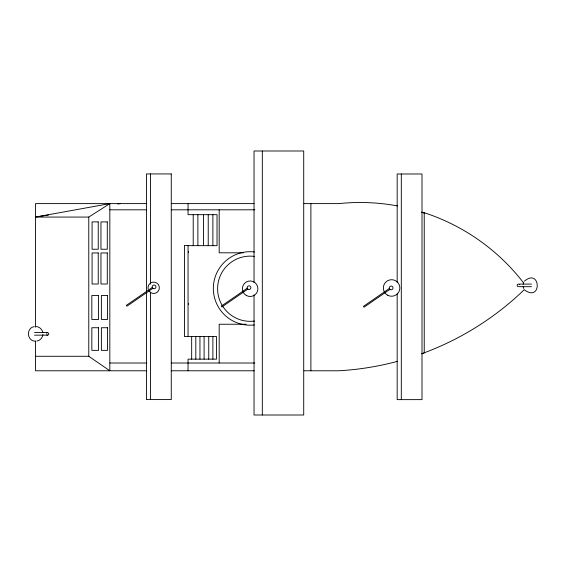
<?xml version="1.0" encoding="UTF-8"?>
<svg xmlns="http://www.w3.org/2000/svg" width="566" height="566" viewBox="0 0 566 566"><rect width="100%" height="100%" fill="white"/><g stroke="black" fill="none" stroke-linecap="round" stroke-linejoin="round"><path stroke-width="0.85" d="M42.931 334.513C42.62 337.746 40.073 340.52 36.875 341.093M523.21 284.118L523.486 282.866M46.433 333.218C47.94 330.976 50.247 334.973 47.558 335.157L34.519 335.157M524.378 281.168C540.714 267.47 542.157 302.414 524.746 290.103M109.825 203.611L35.524 217.068L88.777 217.068L109.825 203.611L109.825 370.78L88.777 356.283L35.524 356.283M34.356 326.617C26.149 327.672 26.694 340.803 34.958 341.171M421.896 353.764L424.238 353.043L424.238 212.823M35.524 217.068L48.506 215.009M117.749 204.022L120.346 203.611M146.736 203.611L35.524 203.611L35.524 327.212M171.342 203.611L254.092 203.611M304.069 203.611L338.822 203.611A206.3 206.3 0 0 1 397.544 205.918M109.825 209.809L146.736 209.809M171.349 209.809L254.813 209.809M188.046 245.665L217.026 245.665L217.026 214.67L188.046 214.67L188.046 203.611M243.514 252.804L219.184 252.804L219.184 209.809M519.383 284.097L531.481 284.097M519.383 286.686L531.481 286.686M246.125 324.24L219.184 324.24L219.184 363.011M34.519 332.567L47.558 332.567M109.825 363.011L146.736 363.011M171.349 363.011L254.813 363.011M146.736 370.78L35.524 370.78L35.524 340.859M171.342 370.78L254.275 370.78M304.069 370.78L338.822 370.78A290.832 290.832 0 0 0 397.544 361.341M47.558 335.157L46.638 334.775M36.274 326.54C39.507 326.851 42.28 329.405 42.853 332.596M421.741 212.087L427.28 213.729A206.3 206.3 0 0 1 523.741 283.092M421.896 212.307L424.238 213.071M523.147 286.658L523.72 288.483M401.308 173.988L401.308 399.631M397.169 282.399L397.169 173.988L422.01 173.988L422.01 399.631L397.169 399.631L397.169 293.86M310.89 203.611L310.89 370.78M262.32 150.995L262.32 415.005M254.035 282.561L254.035 150.995L303.716 150.995L303.716 415.005L254.035 415.005L254.035 294.921M212.887 214.67L212.887 245.665M212.887 336.522L212.887 359.148M208.748 336.522L208.748 359.148M208.231 214.67L208.231 245.665M204.093 336.522L204.093 359.148M203.569 214.67L203.569 245.665M199.947 336.522L199.947 359.148M197.881 214.67L197.881 245.665M195.808 336.522L195.808 359.148M193.218 214.67L193.218 245.665M191.669 336.522L191.669 359.148M188.563 251.269L188.563 252.309M188.563 303.539L188.563 304.572M188.046 336.522L188.046 245.439L184.424 245.439L184.424 336.522L216.509 336.522L216.509 359.148L188.046 359.148L188.046 370.78M150.563 173.939L150.563 284.118M150.563 292.049L150.563 399.582M88.777 217.068L88.777 356.283M524.307 289.643A290.832 290.832 0 0 1 421.769 353.708M148.172 289.268A5.695 5.695 0 0 1 154.66 282.193A5.695 5.695 0 0 1 158.331 291.058A5.695 5.695 0 0 1 148.738 290.641M254.375 324.941A36.748 36.748 0 0 1 213.332 288.391A36.748 36.748 0 0 1 254.495 251.976M254.566 321.042A32.602 32.602 0 0 1 217.599 288.837A32.602 32.602 0 0 1 254.353 256.391M518.781 286.644A1.295 1.295 0 0 1 517.197 285.059A1.295 1.295 0 0 1 519.362 284.479M152.289 287.457L126.388 305.322L126.982 306.171L152.877 288.306A1.861 1.861 0 0 0 155.919 287.224A1.861 1.861 0 0 0 153.464 285.13A1.861 1.861 0 0 0 152.877 288.306L152.289 287.457M247.236 288.25L221.334 306.114L221.922 306.97L247.823 289.099A1.861 1.861 0 0 0 250.858 288.016A1.861 1.861 0 0 0 248.403 285.929A1.861 1.861 0 0 0 247.823 289.099L247.236 288.25M389.337 288.497L363.443 306.369L364.03 307.218L389.924 289.353A1.861 1.861 0 0 0 392.967 288.271A1.861 1.861 0 0 0 390.512 286.177A1.861 1.861 0 0 0 389.924 289.353L389.337 288.497M171.265 173.939L146.424 173.939L146.424 399.582L171.265 399.582L171.265 173.939M98.236 221.9L92.081 221.9L92.081 249.238L98.236 249.238L98.236 221.9M107.285 221.9L100.967 221.9L100.967 249.238L107.285 249.238L107.285 221.9M98.236 252.952L92.081 252.952L92.081 284.005L98.236 284.005L98.236 252.952M107.285 252.952L100.967 252.952L100.967 284.005L107.285 284.005L107.285 252.952M98.562 295.494L91.841 295.494L91.841 319.429L98.562 319.429L98.562 295.494M107.547 295.494L101.378 295.494L101.378 319.429L107.547 319.429L107.547 295.494M98.562 327.735L91.841 327.735L91.841 350.354L98.562 350.354L98.562 327.735M107.547 327.735L101.378 327.735L101.378 350.354L107.547 350.354L107.547 327.735M387.462 295.141A8.278 8.278 0 0 0 399.879 287.974A8.278 8.278 0 0 0 387.462 280.8A8.278 8.278 0 0 0 387.462 295.141M246.274 295.452A7.761 7.761 0 0 0 257.919 288.731A7.761 7.761 0 0 0 246.274 282.002A7.761 7.761 0 0 0 246.274 295.452"/></g></svg>
